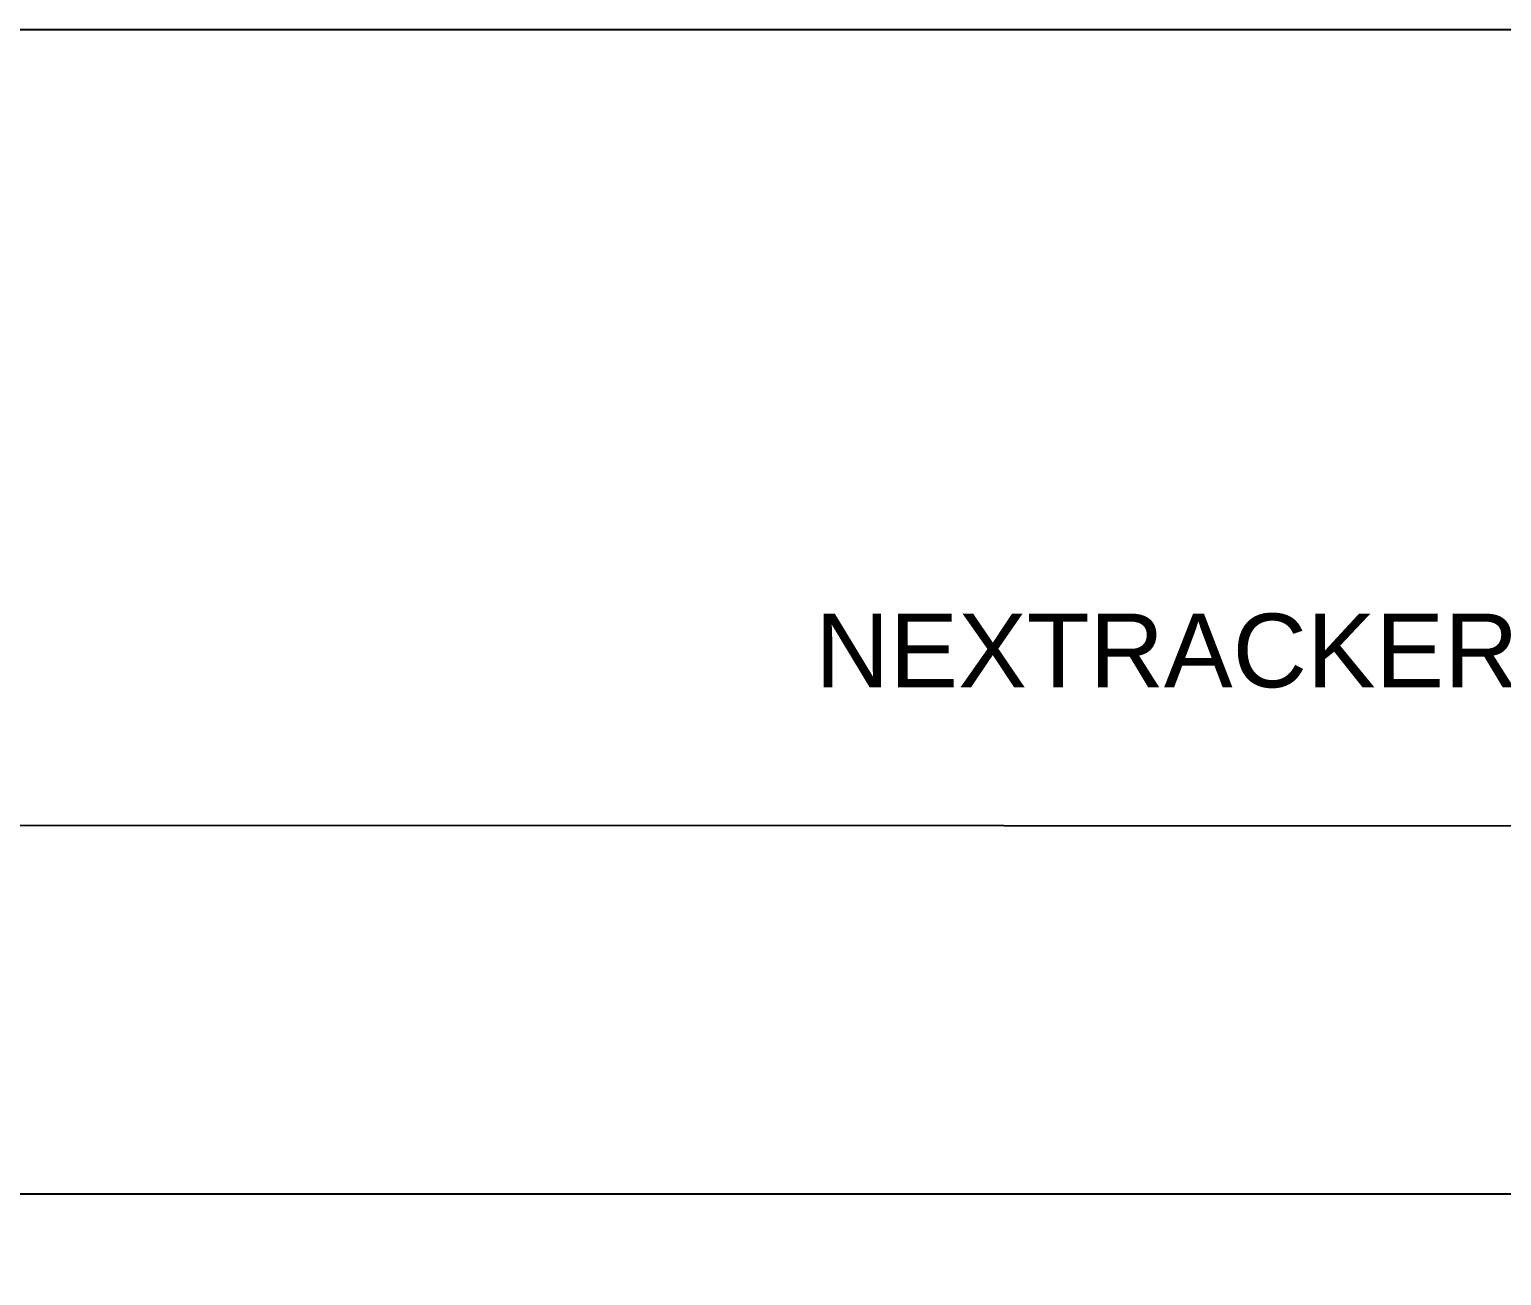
# Model space of a CAD drawing. Header units: feet. Extents: x -354 to 55127, y -297 to 4121.
# Drawn here: x 1427.5 to 1827.2, y 3782.7 to 4121 of the extents above; entities that cross this region are included whole.
import ezdxf

# ---------------------------------------------------------------- set-up
doc = ezdxf.new("R2010")
doc.units = ezdxf.units.FT
doc.header["$MEASUREMENT"] = 0
doc.layers.add('G-ANNO-TEXT', color=1, linetype='Continuous')
doc.styles.add('NEI-A', font='arial.ttf')

msp = doc.modelspace()

# ---------------------------------------------------------------- linework, layer by layer
at = {"layer": 'G-ANNO-TEXT', "flags": 128}
for points in [[(116.94, 3891.18, -0.427062), (132.76, 3905.4), (2003.96, 3904.83, 0.298343), (2022.46, 3918.48, 0.298343), (2040.97, 3904.83), (3926.82, 3904.83, -0.354962), (3937.32, 3891.18)], [(1325.56, 3791.32, -0.298343), (1344.07, 3804.97), (2003.96, 3804.97, 0.298343), (2022.46, 3818.62, 0.298343), (2040.97, 3804.97), (2695.85, 3804.97, -0.340759), (2716.27, 3791.32)]]:
    msp.add_lwpolyline(points, format="xyb", dxfattribs=at)

# ---------------------------------------------------------------- texts
at = {"layer": 'G-ANNO-TEXT', "char_height": 20, "attachment_point": 3, "style": 'NEI-A', "bg_fill": 3, "box_fill_scale": 1.5, "bg_fill_color": 256, "bg_fill_transparency": 0}
for s, insert, width in [('\\pxqc;NEXTRACKER (580W) - LONG TRACKER  (78 MODULES)', (2429.96, 3962.44), 831.5345), ('STRING #2 ', (2089.38, 3868.16), 429.1632)]:
    msp.add_mtext(s, dxfattribs=dict(at, insert=insert, width=width))

# ---------------------------------------------------------------- next in the draw order: linework, layer by layer
msp.add_lwpolyline([(0, 4121.03), (4102.45, 4121.03), (4102.45, 669.44), (0, 669.44)], close=True)

doc.saveas('drawing.dxf')
